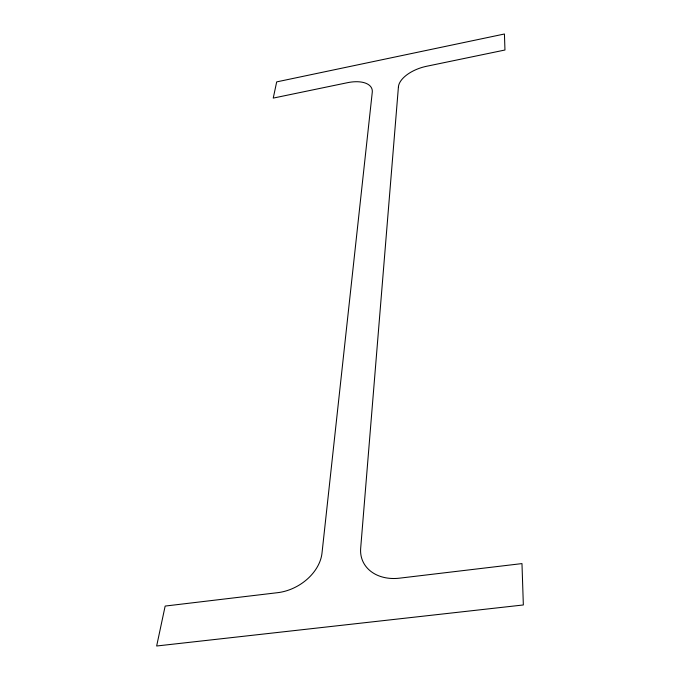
<?xml version="1.0" encoding="UTF-8"?>
<svg xmlns="http://www.w3.org/2000/svg" width="680" height="680" viewBox="0 0 680 680"><rect width="100%" height="100%" fill="white"/><g stroke="black" fill="none" stroke-linecap="round" stroke-linejoin="round"><path stroke-width="1.02" d="M398.421 86.895L360.672 548.275A42.474 32.742 -23.9 0 0 399.5 578.17L521.976 563.592L523.345 604.962L156.655 646L165.155 606.067L277.695 592.671A42.058 31.042 -30.1 0 0 321.997 553.112L372.266 92.259A27.965 14.246 -19.1 0 0 347.454 82.697L273.241 98.099L276.683 81.889L504.433 34L504.96 50.014L426.598 66.275A28.449 14.603 -17.1 0 0 398.421 86.895"/></g></svg>
